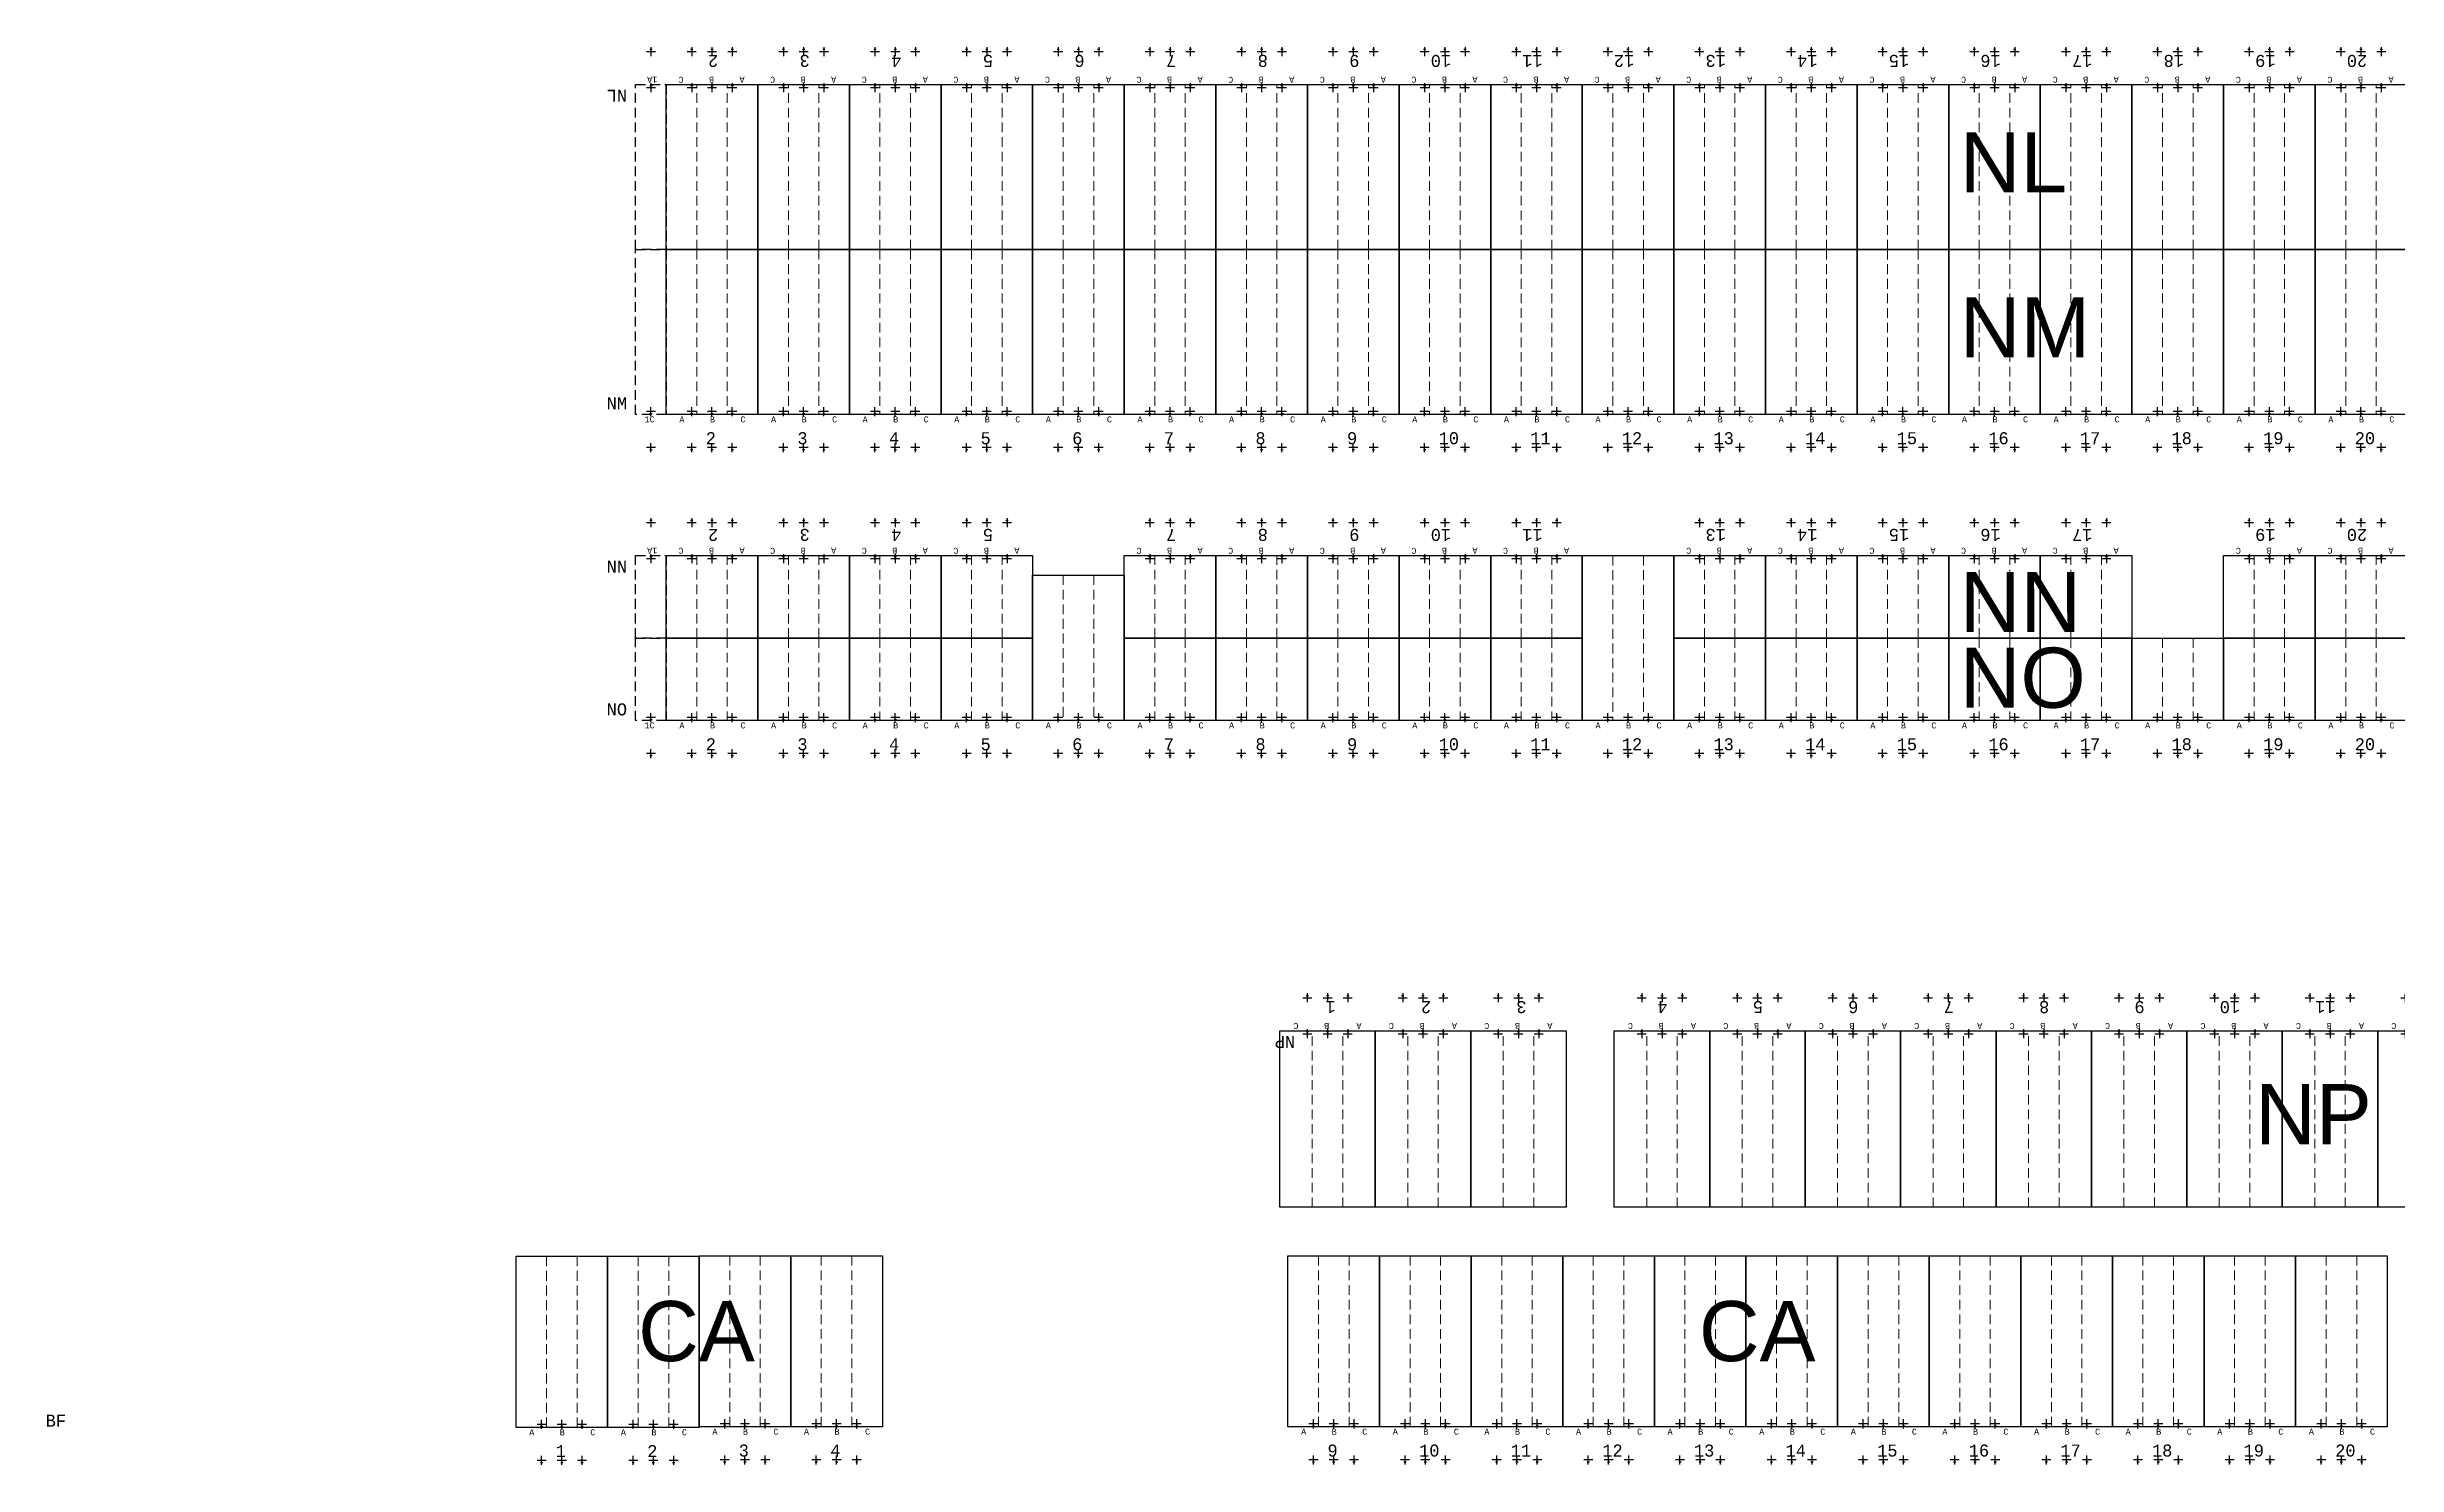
# Model space of a CAD drawing. Header units: millimetres. Extents: x 943 to 655635, y 611 to 177910.
# Drawn here: x 349761 to 427950, y 41635 to 88796 of the extents above; entities that cross this region are included whole.
import ezdxf

# ---------------------------------------------------------------- set-up
doc = ezdxf.new("R2010")
doc.units = ezdxf.units.MM
doc.linetypes.add('DASHED', pattern=[0.75, 0.5, -0.25])
doc.layers.add('Bin location transponder', color=250, linetype='Continuous')
doc.layers.add('WF_numbers', color=6, linetype='Continuous')
for name, color, linetype, lineweight in [('WF buffer', 1, 'DASHED', 30), ('WF transponder', 3, 'Continuous', 30), ('WF_all_bays', 5, 'Continuous', 30), ('WF_sketch_stock_areas', 30, 'Continuous', 30), ('WF_text', 252, 'Continuous', 30)]:
    doc.layers.add(name, color=color, linetype=linetype, lineweight=lineweight)
doc.styles.add('WF_txt', font='consola.ttf')
doc.styles.add('WF_txt_notes', font='arial.ttf')

# ---------------------------------------------------------------- blocks, each defined once
blk = doc.blocks.new('Bin location transponder')
at = {"layer": 'Bin location transponder', "color": 3, "lineweight": 30}
for p, q in [((-600, 0), (600, 0)), ((-150, 300), (150, 300)), ((0, 600), (0, -600))]:
    blk.add_line(p, q, dxfattribs=at)
blk = doc.blocks.new('WF 120x224in bay')
at = {"layer": 'WF_all_bays', "linetype": 'DASHED', "lineweight": 5, "ltscale": 650}
for p, q in [((1016, 5690), (1016, 0)), ((2032, 5690), (2032, 0))]:
    blk.add_line(p, q, dxfattribs=at)
at = {"layer": 'WF_all_bays'}
blk.add_lwpolyline([(0, 5690), (3048, 5690), (3048, 0), (0, 0)], close=True, dxfattribs=at)
at = {"layer": 'WF transponder', "xscale": 0.25, "yscale": 0.25, "zscale": 0.25, "rotation": 180.0000000062352}
for p in [(850, 100), (1524, 100), (2198, 100), (850, -1100), (1524, -1100), (2198, -1100)]:
    blk.add_blockref('Bin location transponder', p, dxfattribs=at)
at = {"layer": 'WF_numbers', "linetype": 'DASHED', "char_height": 200, "attachment_point": 1, "rotation": 0, "style": 'WF_txt'}
for s, insert in [('A', (439, -62, -723)), ('B', (1455, -62, -723)), ('C', (2471, -62, -723))]:
    blk.add_mtext_dynamic_manual_height_columns(s, width=423.53, gutter_width=2118, heights=[0], dxfattribs=dict(at, insert=insert))
blk = doc.blocks.new('WF 10x18ft bay')
at = {"layer": 'WF_all_bays', "linetype": 'DASHED', "lineweight": 5, "ltscale": 650}
for p, q in [((1016, 5486), (1016, 0)), ((2032, 5486), (2032, 0))]:
    blk.add_line(p, q, dxfattribs=at)
at = {"layer": 'WF_all_bays'}
blk.add_lwpolyline([(0, 5486), (3048, 5486), (3048, 0), (0, 0)], close=True, dxfattribs=at)
at = {"layer": 'WF transponder', "xscale": 0.25, "yscale": 0.25, "zscale": 0.25, "rotation": 180.0000000062352}
for p in [(850, 100), (1524, 100), (2198, 100), (850, -1100), (1524, -1100), (2198, -1100)]:
    blk.add_blockref('Bin location transponder', p, dxfattribs=at)
at = {"layer": 'WF_numbers', "linetype": 'DASHED', "char_height": 200, "attachment_point": 1, "rotation": 0, "style": 'WF_txt'}
for s, insert in [('A', (439, -62, -723)), ('B', (1455, -62, -723)), ('C', (2471, -62, -723))]:
    blk.add_mtext_dynamic_manual_height_columns(s, width=423.53, gutter_width=2118, heights=[0], dxfattribs=dict(at, insert=insert))
blk = doc.blocks.new('WF 40x216in buffer')
at = {"layer": 'WF buffer', "ltscale": 650}
blk.add_lwpolyline([(0, 5486), (1016, 5486), (1016, 0), (0, 0)], close=True, dxfattribs=at)
at = {"layer": 'WF transponder', "xscale": 0.25, "yscale": 0.25, "zscale": 0.25, "rotation": 180.0000000062352}
for p in [(508, 100), (508, -1100)]:
    blk.add_blockref('Bin location transponder', p, dxfattribs=at)
blk = doc.blocks.new('WF 10x9ft bay')
at = {"layer": 'WF_all_bays', "linetype": 'DASHED', "lineweight": 5, "ltscale": 650}
for p, q in [((1016, 2743), (1016, 0)), ((2032, 2743), (2032, 0))]:
    blk.add_line(p, q, dxfattribs=at)
at = {"layer": 'WF_all_bays'}
blk.add_lwpolyline([(0, 2743), (3048, 2743), (3048, 0), (0, 0)], close=True, dxfattribs=at)
at = {"layer": 'WF transponder', "xscale": 0.25, "yscale": 0.25, "zscale": 0.25, "rotation": 180.0000000062352}
for p in [(850, 100), (1524, 100), (2198, 100), (850, -1100), (1524, -1100), (2198, -1100)]:
    blk.add_blockref('Bin location transponder', p, dxfattribs=at)
at = {"layer": 'WF_numbers', "linetype": 'DASHED', "char_height": 200, "attachment_point": 1, "rotation": 0, "style": 'WF_txt'}
for s, insert in [('A', (439, -62, -723)), ('B', (1455, -62, -723)), ('C', (2471, -62, -723))]:
    blk.add_mtext_dynamic_manual_height_columns(s, width=423.53, gutter_width=2118, heights=[0], dxfattribs=dict(at, insert=insert))
blk = doc.blocks.new('WF 40x108in buffer')
at = {"layer": 'WF buffer', "ltscale": 650}
blk.add_lwpolyline([(423737267, 242942641), (423738283, 242942641), (423738283, 242939898), (423737267, 242939898)], close=True, dxfattribs=at)
at = {"layer": 'WF transponder', "xscale": 0.25, "yscale": 0.25, "zscale": 0.25, "rotation": 180.0000000062352}
for p in [(423737775, 242939998), (423737775, 242938798)]:
    blk.add_blockref('Bin location transponder', p, dxfattribs=at)
blk = doc.blocks.new('WF 125x231in bay')
at = {"layer": 'WF_all_bays', "linetype": 'DASHED', "lineweight": 5, "ltscale": 650}
for p, q in [((1079, 5867), (1079, 0)), ((2095, 5867), (2095, 0))]:
    blk.add_line(p, q, dxfattribs=at)
at = {"layer": 'WF_all_bays'}
blk.add_lwpolyline([(0, 5867), (3175, 5867), (3175, 0), (0, 0)], close=True, dxfattribs=at)
at = {"layer": 'WF transponder', "xscale": 0.25, "yscale": 0.25, "zscale": 0.25, "rotation": 180.0000000062352}
for p in [(913, 100), (1587, 100), (2261, 100), (913, -1100), (1587, -1100), (2261, -1100)]:
    blk.add_blockref('Bin location transponder', p, dxfattribs=at)
at = {"layer": 'WF_numbers', "linetype": 'DASHED', "char_height": 200, "attachment_point": 1, "rotation": 0, "style": 'WF_txt'}
for s, insert in [('A', (457, -62, -723)), ('B', (1532, -62, -723)), ('C', (2556, -62, -723))]:
    blk.add_mtext_dynamic_manual_height_columns(s, width=423.53, gutter_width=2118, heights=[0], dxfattribs=dict(at, insert=insert))
blk = doc.blocks.new('WF 10x16ft bay')
at = {"layer": 'WF_all_bays', "linetype": 'DASHED', "lineweight": 5, "ltscale": 650}
for p, q in [((1016, 4841), (1016, 0)), ((2032, 4841), (2032, 0))]:
    blk.add_line(p, q, dxfattribs=at)
at = {"layer": 'WF_all_bays'}
blk.add_lwpolyline([(0, 4841), (3048, 4841), (3048, 0), (0, 0)], close=True, dxfattribs=at)
at = {"layer": 'WF transponder', "xscale": 0.25, "yscale": 0.25, "zscale": 0.25, "rotation": 180.0000000062352}
for p in [(850, 100), (1524, 100), (2198, 100), (850, -1100), (1524, -1100), (2198, -1100)]:
    blk.add_blockref('Bin location transponder', p, dxfattribs=at)
at = {"layer": 'WF_numbers', "linetype": 'DASHED', "char_height": 200, "attachment_point": 1, "rotation": 0, "style": 'WF_txt'}
for s, insert in [('A', (439, -62, -723)), ('B', (1455, -62, -723)), ('C', (2471, -62, -723))]:
    blk.add_mtext_dynamic_manual_height_columns(s, width=423.53, gutter_width=2118, heights=[0], dxfattribs=dict(at, insert=insert))

msp = doc.modelspace()

# ---------------------------------------------------------------- block references
at = {"layer": 'WF_all_bays'}
for name, p, rotation in [('WF 10x18ft bay', (373411, 87546, -162219), 179.9999999999069), ('WF 10x18ft bay', (376459, 87546, -162219), 179.9999999999069), ('WF 10x18ft bay', (379507, 87546, -162219), 179.9999999999069), ('WF 10x18ft bay', (382555, 87546, -162219), 179.9999999999069), ('WF 10x18ft bay', (385603, 87546, -162219), 179.9999999999069), ('WF 10x18ft bay', (388651, 87546, -162219), 179.9999999999069), ('WF 10x18ft bay', (391699, 87546, -162219), 179.9999999999069), ('WF 10x18ft bay', (394747, 87546, -162219), 179.9999999999069), ('WF 10x18ft bay', (397795, 87546, -162219), 179.9999999999069), ('WF 10x18ft bay', (400843, 87546, -162219), 179.9999999999069), ('WF 10x18ft bay', (403891, 87546, -162219), 179.9999999999069), ('WF 10x18ft bay', (406939, 87546, -162219), 179.9999999999069), ('WF 10x18ft bay', (409987, 87546, -162219), 179.9999999999069), ('WF 10x18ft bay', (413035, 87546, -162219), 179.9999999999069), ('WF 10x18ft bay', (416083, 87546, -162219), 179.9999999999069), ('WF 10x18ft bay', (419131, 87546, -162219), 179.9999999999069), ('WF 10x18ft bay', (422179, 87546, -162219), 179.9999999999069), ('WF 10x18ft bay', (425227, 87546, -162219), 179.9999999999069), ('WF 10x18ft bay', (428275, 87546, -162219), 179.9999999999069), ('WF 10x9ft bay', (373411, 71880, -162219), 179.9999999998993), ('WF 10x9ft bay', (376459, 71880, -162219), 179.9999999998993), ('WF 10x9ft bay', (379507, 71880, -162219), 179.9999999998993), ('WF 10x9ft bay', (382555, 71880, -162219), 179.9999999998993), ('WF 10x9ft bay', (388651, 71880, -162219), 179.9999999998993), ('WF 10x9ft bay', (391699, 71880, -162219), 179.9999999998993), ('WF 10x9ft bay', (394747, 71880, -162219), 179.9999999998993), ('WF 10x9ft bay', (397795, 71880, -162219), 179.9999999998993), ('WF 10x9ft bay', (400843, 71880, -162219), 179.9999999998993), ('WF 10x9ft bay', (406939, 71880, -162219), 179.9999999998993), ('WF 10x9ft bay', (409987, 71880, -162219), 179.9999999998993), ('WF 10x9ft bay', (413035, 71880, -162219), 179.9999999998993), ('WF 10x9ft bay', (416083, 71880, -162219), 179.9999999998993), ('WF 10x9ft bay', (419131, 71880, -162219), 179.9999999998993), ('WF 10x9ft bay', (425227, 71880, -162219), 179.9999999998993), ('WF 10x9ft bay', (428275, 71880, -162219), 179.9999999998993), ('WF 125x231in bay', (393955, 56076, -162219), 180.0000000000014), ('WF 125x231in bay', (397130, 56076, -162219), 180.0000000000014), ('WF 125x231in bay', (400305, 56076, -162219), 180.0000000000014), ('WF 125x231in bay', (405084, 56076, -162219), 180.0000000000014), ('WF 125x231in bay', (408259, 56076, -162219), 180.0000000000014), ('WF 125x231in bay', (411434, 56076, -162219), 180.0000000000014), ('WF 125x231in bay', (414609, 56076, -162219), 180.0000000000014), ('WF 125x231in bay', (417784, 56076, -162219), 180.0000000000014), ('WF 125x231in bay', (420959, 56076, -162219), 180.0000000000014), ('WF 125x231in bay', (424134, 56076, -162219), 180.0000000000014), ('WF 125x231in bay', (427309, 56076, -162219), 180.0000000000014), ('WF 125x231in bay', (430484, 56076, -162219), 180.0000000000014)]:
    msp.add_blockref(name, p, dxfattribs=dict(at, rotation=rotation))
for name, p in [('WF 10x18ft bay', (370363, 76573, -162219)), ('WF 10x18ft bay', (373411, 76573, -162219)), ('WF 10x18ft bay', (376459, 76573, -162219)), ('WF 10x18ft bay', (379507, 76573, -162219)), ('WF 10x18ft bay', (382555, 76573, -162219)), ('WF 10x18ft bay', (385603, 76573, -162219)), ('WF 10x18ft bay', (388651, 76573, -162219)), ('WF 10x18ft bay', (391699, 76573, -162219)), ('WF 10x18ft bay', (394747, 76573, -162219)), ('WF 10x18ft bay', (397795, 76573, -162219)), ('WF 10x18ft bay', (400843, 76573, -162219)), ('WF 10x18ft bay', (403891, 76573, -162219)), ('WF 10x18ft bay', (406939, 76573, -162219)), ('WF 10x18ft bay', (409987, 76573, -162219)), ('WF 10x18ft bay', (413035, 76573, -162219)), ('WF 10x18ft bay', (416083, 76573, -162219)), ('WF 10x18ft bay', (419131, 76573, -162219)), ('WF 10x18ft bay', (422179, 76573, -162219)), ('WF 10x18ft bay', (425227, 76573, -162219)), ('WF 10x18ft bay', (400843, 66394, -162219)), ('WF 10x9ft bay', (370363, 66394, -162219)), ('WF 10x9ft bay', (373411, 66394, -162219)), ('WF 10x9ft bay', (376459, 66394, -162219)), ('WF 10x9ft bay', (379507, 66394, -162219)), ('WF 10x9ft bay', (385603, 66394, -162219)), ('WF 10x9ft bay', (388651, 66394, -162219)), ('WF 10x9ft bay', (391699, 66394, -162219)), ('WF 10x9ft bay', (394747, 66394, -162219)), ('WF 10x9ft bay', (397795, 66394, -162219)), ('WF 10x9ft bay', (403891, 66394, -162219)), ('WF 10x9ft bay', (406939, 66394, -162219)), ('WF 10x9ft bay', (409987, 66394, -162219)), ('WF 10x9ft bay', (413035, 66394, -162219)), ('WF 10x9ft bay', (416083, 66394, -162219)), ('WF 10x9ft bay', (419131, 66394, -162219)), ('WF 10x9ft bay', (422179, 66394, -162219)), ('WF 10x9ft bay', (425227, 66394, -162219)), ('WF 120x224in bay', (365367, 42885)), ('WF 120x224in bay', (368415, 42885)), ('WF 120x224in bay', (371459, 42904, -154944)), ('WF 120x224in bay', (374507, 42904, -154944)), ('WF 120x224in bay', (391050, 42904, -154944)), ('WF 120x224in bay', (394098, 42904, -154944)), ('WF 120x224in bay', (397146, 42904, -154944)), ('WF 120x224in bay', (400194, 42904, -154944)), ('WF 120x224in bay', (403242, 42904, -154944)), ('WF 120x224in bay', (406290, 42904, -154944)), ('WF 120x224in bay', (409338, 42904, -154944)), ('WF 120x224in bay', (412386, 42904, -154944)), ('WF 120x224in bay', (415434, 42904, -154944)), ('WF 120x224in bay', (418482, 42904, -154944)), ('WF 120x224in bay', (421530, 42904, -154944)), ('WF 120x224in bay', (424578, 42904, -154944))]:
    msp.add_blockref(name, p, dxfattribs=at)
at = {"layer": 'WF_all_bays', "color": 7, "true_color": 0xffffff}
msp.add_blockref('WF 10x16ft bay', (382555, 66394, -162219), dxfattribs=at)
at = {"layer": 'WF_sketch_stock_areas'}
for name, p, rotation in [('WF 40x216in buffer', (370363, 87546, -162219), 179.9999999995806), ('WF 40x108in buffer', (424107630, 243011779, -162219), 180.0000000018639)]:
    msp.add_blockref(name, p, dxfattribs=dict(at, rotation=rotation))
for name, p in [('WF 40x216in buffer', (369347, 76573, -162219)), ('WF 40x108in buffer', (-423367920, -242873504, -162219))]:
    msp.add_blockref(name, p, dxfattribs=at)

# ---------------------------------------------------------------- texts
at = {"layer": 'WF_numbers', "linetype": 'DASHED', "attachment_point": 1, "style": 'WF_txt'}
for s, insert, char_height, rotation in [('2', (372094, 88134, -162219), 400, 180), ('3', (375142, 88134, -162219), 400, 180), ('4', (378190, 88134, -162219), 400, 180), ('5', (381238, 88134, -162219), 400, 180), ('6', (384286, 88134, -162219), 400, 180), ('7', (387334, 88134, -162219), 400, 180), ('8', (390382, 88134, -162219), 400, 180), ('9', (393430, 88134, -162219), 400, 180), ('10', (396478, 88134, -162219), 400, 180), ('11', (399526, 88134, -162219), 400, 180), ('12', (402574, 88134, -162219), 400, 180), ('13', (405622, 88134, -162219), 400, 180), ('14', (408670, 88134, -162219), 400, 180), ('15', (411718, 88134, -162219), 400, 180), ('16', (414766, 88134, -162219), 400, 180), ('17', (417814, 88134, -162219), 400, 180), ('18', (420862, 88134, -162219), 400, 180), ('19', (423910, 88134, -162219), 400, 180), ('20', (426958, 88134, -162219), 400, 180), ('1A', (370068, 87609, -162943), 200, 180), ('NL', (369061, 86974, -324439), 400, 180), ('1C', (369642, 76511, -162943), 200, 0), ('2', (372094, 72369, -162219), 400, 180), ('3', (375142, 72369, -162219), 400, 180), ('4', (378190, 72369, -162219), 400, 180), ('5', (381238, 72369, -162219), 400, 180), ('7', (387334, 72369, -162219), 400, 180), ('8', (390382, 72369, -162219), 400, 180), ('9', (393430, 72369, -162219), 400, 180), ('10', (396478, 72369, -162219), 400, 180), ('11', (399526, 72369, -162219), 400, 180), ('13', (405622, 72369, -162219), 400, 180), ('14', (408670, 72369, -162219), 400, 180), ('15', (411718, 72369, -162219), 400, 180), ('16', (414766, 72369, -162219), 400, 180), ('17', (417814, 72369, -162219), 400, 180), ('19', (423910, 72369, -162219), 400, 180), ('20', (426958, 72369, -162219), 400, 180), ('1A', (370068, 71943, -162943), 200, 180), ('NN', (369061, 71308, -324439), 400, 180), ('1C', (369642, 66332, -162943), 200, 0), ('1', (392639, 56664, -162219), 400, 180), ('2', (395814, 56664, -162219), 400, 180), ('3', (398989, 56664, -162219), 400, 180), ('4', (403680, 56664, -162219), 400, 180), ('5', (406855, 56664, -162219), 400, 180), ('6', (410030, 56664, -162219), 400, 180), ('7', (413205, 56664, -162219), 400, 180), ('8', (416380, 56664, -162219), 400, 180), ('9', (419555, 56664, -162219), 400, 180), ('10', (422730, 56664, -162219), 400, 180), ('11', (425905, 56664, -162219), 400, 180), ('NP', (391286, 55503, -324439), 400, 180)]:
    msp.add_mtext_dynamic_manual_height_columns(s, width=423.53, gutter_width=2118, heights=[0], dxfattribs=dict(at, insert=insert, char_height=char_height, rotation=rotation))
at = {"layer": 'WF_numbers', "linetype": 'DASHED', "char_height": 400, "style": 'WF_txt'}
for s, insert, attachment_point in [('NM', (369061, 77146, -324439), 3), ('2', (371680, 75985, -162219), 1), ('3', (374728, 75985, -162219), 1), ('4', (377776, 75985, -162219), 1), ('5', (380824, 75985, -162219), 1), ('6', (383872, 75985, -162219), 1), ('7', (386920, 75985, -162219), 1), ('8', (389968, 75985, -162219), 1), ('9', (393016, 75985, -162219), 1), ('10', (396064, 75985, -162219), 1), ('11', (399112, 75985, -162219), 1), ('12', (402160, 75985, -162219), 1), ('13', (405208, 75985, -162219), 1), ('14', (408256, 75985, -162219), 1), ('15', (411304, 75985, -162219), 1), ('16', (414352, 75985, -162219), 1), ('17', (417400, 75985, -162219), 1), ('18', (420448, 75985, -162219), 1), ('19', (423496, 75985, -162219), 1), ('20', (426544, 75985, -162219), 1), ('NO', (369061, 66966, -324439), 3), ('2', (371680, 65806, -162219), 1), ('3', (374728, 65806, -162219), 1), ('4', (377776, 65806, -162219), 1), ('5', (380824, 65806, -162219), 1), ('6', (383872, 65806, -162219), 1), ('7', (386920, 65806, -162219), 1), ('8', (389968, 65806, -162219), 1), ('9', (393016, 65806, -162219), 1), ('10', (396064, 65806, -162219), 1), ('11', (399112, 65806, -162219), 1), ('12', (402160, 65806, -162219), 1), ('13', (405208, 65806, -162219), 1), ('14', (408256, 65806, -162219), 1), ('15', (411304, 65806, -162219), 1), ('16', (414352, 65806, -162219), 1), ('17', (417400, 65806, -162219), 1), ('18', (420448, 65806, -162219), 1), ('19', (423496, 65806, -162219), 1), ('20', (426544, 65806, -162219), 1), ('BF', (349717, 43309, -324801), 1), ('1', (366684, 42297), 1), ('2', (369732, 42297), 1), ('3', (372775, 42316, -154944), 1), ('4', (375823, 42316, -154944), 1), ('9', (392366, 42316, -154944), 1), ('10', (395414, 42316, -154944), 1), ('11', (398462, 42316, -154944), 1), ('12', (401510, 42316, -154944), 1), ('13', (404558, 42316, -154944), 1), ('14', (407606, 42316, -154944), 1), ('15', (410654, 42316, -154944), 1), ('16', (413702, 42316, -154944), 1), ('17', (416750, 42316, -154944), 1), ('18', (419798, 42316, -154944), 1), ('19', (422846, 42316, -154944), 1), ('20', (425894, 42316, -154944), 1)]:
    msp.add_mtext_dynamic_manual_height_columns(s, width=423.53, gutter_width=2118, heights=[0], dxfattribs=dict(at, insert=insert, attachment_point=attachment_point))
at = {"layer": 'WF_text', "char_height": 2000, "attachment_point": 1, "style": 'WF_txt_notes'}
for s, insert in [('NL', (413403, 85963, -162581)), ('NM', (413403, 80476, -162581)), ('NN', (413403, 71338, -162581)), ('NO', (413403, 68819, -162581)), ('NP', (423233, 54302, -162581)), ('CA', (369431, 47088)), ('CA', (404724, 47088))]:
    msp.add_mtext_dynamic_manual_height_columns(s, width=1096.38, gutter_width=2118, heights=[0], dxfattribs=dict(at, insert=insert))

doc.saveas('drawing.dxf')
